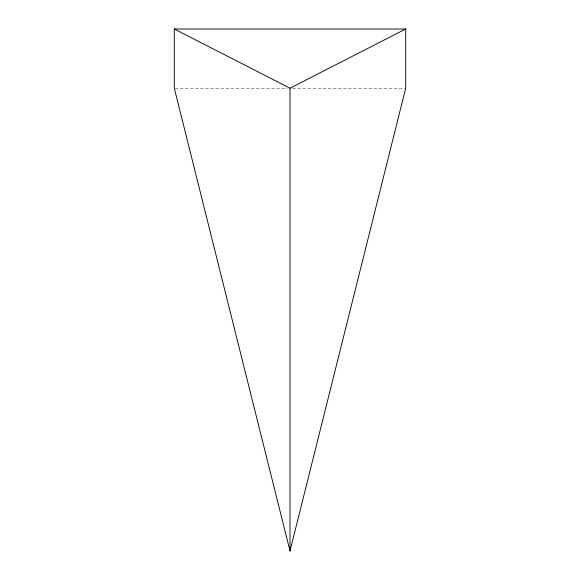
<?xml version="1.0" encoding="UTF-8"?>
<svg xmlns="http://www.w3.org/2000/svg" width="580" height="580" viewBox="0 0 580 580"><rect width="100%" height="100%" fill="white"/><g stroke="black" fill="none" stroke-linecap="round" stroke-linejoin="round"><path stroke-width="0.43" stroke-dasharray="2.9 2.17" d="M175.203 88.203L287.288 88.203M292.712 88.203L404.797 88.203"/><path stroke-width="0.87" d="M290 551L405.703 88.203L405.703 29L174.297 29L174.297 88.203L290 551L290 88.203L405.703 29M174.297 29L290 88.203"/></g></svg>
